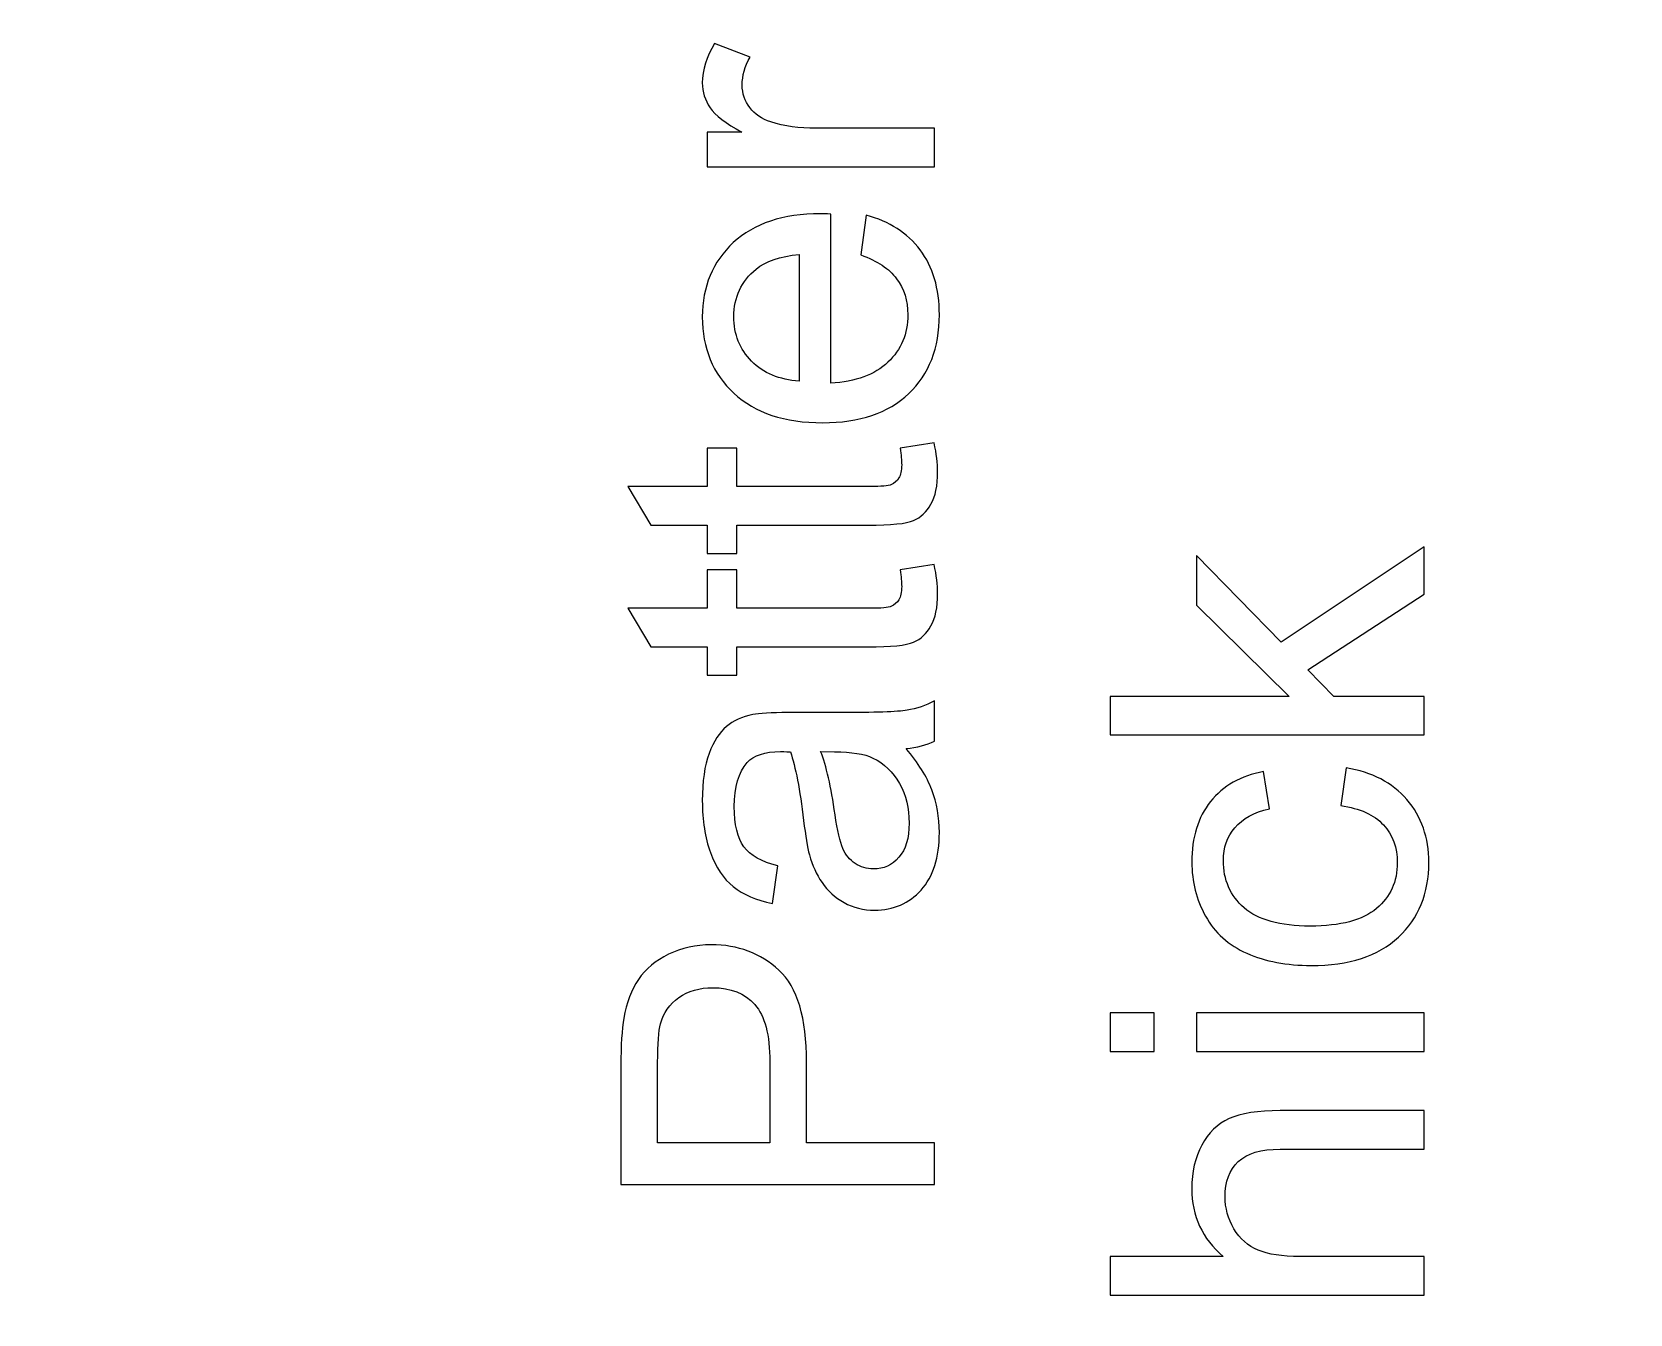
# Model space of a CAD drawing. Header units: millimetres. Extents: x -870 to 610, y 34 to 322.
# Drawn here: x -310.51 to -287.35, y 107.81 to 126.39 of the extents above; entities that cross this region are included whole.
import ezdxf

# ---------------------------------------------------------------- set-up
doc = ezdxf.new("R2010")
doc.units = ezdxf.units.MM
doc.header["$MEASUREMENT"] = 0
doc.layers.add('Layer 1', color=7, linetype='Continuous')

msp = doc.modelspace()

# ---------------------------------------------------------------- linework, layer by layer
at = {"layer": 'Layer 1', "lineweight": 18}
msp.add_open_spline([(-244.647, 242.9785), (-244.647, 242.9785), (-246.7763, 242.521), (-246.7763, 242.521), (-246.7763, 242.521), (-246.7763, 242.521), (-245.0315, 241.4322), (-245.0315, 241.4322), (-245.0315, 241.4322), (-243.3903, 240.7534), (-242.2151, 239.903), (-240.7778, 239.1623), (-240.7778, 239.1623), (-239.4305, 238.468), (-237.6423, 237.9354), (-236.383, 237.2847), (-236.383, 237.2847), (-236.4382, 235.5144), (-236.9839, 233.2724), (-237.7857, 231.9919), (-237.7857, 231.9919), (-242.4316, 230.4104), (-251.7294, 230.5039), (-254.7488, 227.7576), (-254.7488, 227.7576), (-254.2569, 227.3706), (-255.2745, 227.6944), (-253.8154, 227.2794), (-253.8154, 227.2794), (-252.3406, 226.8602), (-246.7867, 227.0779), (-240.1532, 224.6648), (-240.1532, 224.6648), (-240.2729, 223.7485), (-240.7465, 222.1), (-241.2685, 221.4316), (-241.2685, 221.4316), (-242.5086, 219.8432), (-248.0933, 220.1521), (-249.4147, 217.5305), (-249.4147, 217.5305), (-249.4147, 217.5305), (-244.526, 215.7602), (-244.526, 215.7602), (-244.526, 215.7602), (-244.6506, 214.277), (-245.8513, 212.888), (-246.6207, 211.5562), (-246.6207, 211.5562), (-247.7684, 209.57), (-247.5252, 209.3354), (-249.7593, 208.3853), (-249.7593, 208.3853), (-252.2202, 207.3386), (-256.8877, 205.7913), (-258.5122, 204.4685), (-258.5122, 204.4685), (-257.1191, 202.5629), (-254.714, 202.3355), (-252.3412, 201.2927), (-252.3412, 201.2927), (-252.3744, 198.7388), (-267.4715, 169.889), (-269.2076, 143.7638), (-269.2076, 143.7638), (-269.8923, 133.4613), (-275.314, 126.4365), (-275.1185, 116.9642), (-275.1185, 116.9642), (-275.9568, 121.2714), (-276.7385, 125.3275), (-277.5499, 129.8673), (-277.5499, 129.8673), (-278.0513, 132.6721), (-278.1957, 135.0004), (-277.2996, 137.7412), (-277.2996, 137.7412), (-274.0109, 147.7987), (-275.0148, 144.1112), (-279.541, 147.5541), (-279.541, 147.5541), (-284.9692, 151.6827), (-282.2094, 156.6744), (-281.8107, 162.4678), (-281.8107, 162.4678), (-281.4437, 167.8048), (-284.6612, 174.7184), (-284.9783, 184.351), (-284.9783, 184.351), (-285.3983, 197.1062), (-282.7144, 200.8935), (-280.9493, 210.8611), (-280.9493, 210.8611), (-280.5522, 213.1039), (-280.8832, 214.5823), (-279.0609, 215.4156), (-279.0609, 215.4156), (-275.9808, 216.8241), (-270.9923, 216.1932), (-269.4831, 218.5832), (-269.4831, 218.5832), (-271.7915, 221.7632), (-277.3128, 221.702), (-279.9025, 223.5231), (-279.9025, 223.5231), (-279.4628, 224.4793), (-280.7827, 223.9406), (-276.8061, 225.1386), (-276.8061, 225.1386), (-274.1578, 225.9364), (-268.6371, 227.6863), (-267.0381, 229.169), (-267.0381, 229.169), (-268.9306, 233.2897), (-277.4566, 232.099), (-281.7288, 233.2108), (-281.7288, 233.2108), (-281.9213, 234.8985), (-280.9652, 234.9339), (-279.3422, 235.759), (-279.3422, 235.759), (-275.4382, 237.7439), (-271.3905, 239.0067), (-267.8888, 240.8134), (-267.8888, 240.8134), (-268.1177, 242.1452), (-268.9884, 242.4795), (-270.8852, 243.3697), (-270.8852, 243.3697), (-276.2376, 245.8824), (-279.1925, 246.4963), (-285.0936, 246.792), (-285.0936, 246.792), (-285.0936, 246.792), (-286.6051, 252.4432), (-286.6051, 252.4432), (-286.6051, 252.4432), (-274.6417, 259.523), (-282.3923, 255.0991), (-271.2202, 258.7348), (-271.2202, 258.7348), (-272.264, 263.9763), (-285.6831, 264.1954), (-289.9147, 264.25), (-289.9147, 264.25), (-289.8931, 267.6908), (-277.0576, 270.2585), (-275.2229, 271.8652), (-275.2229, 271.8652), (-278.6713, 276.4647), (-289.4913, 274.0137), (-293.1952, 273.9911), (-293.1952, 273.9911), (-293.1952, 273.9911), (-294.3313, 277.4611), (-294.3313, 277.4611), (-294.3313, 277.4611), (-288.8829, 281.0772), (-278.9503, 280.5644), (-272.4213, 282.8041), (-272.4213, 282.8041), (-273.086, 287.2498), (-287.9301, 287.2244), (-290.8512, 286.8254), (-290.8512, 286.8254), (-292.873, 286.549), (-295.5735, 285.6356), (-297.358, 285.6855), (-297.358, 285.6855), (-297.358, 285.6855), (-297.8507, 287.3723), (-297.8507, 287.3723), (-297.8507, 287.3723), (-295.125, 289.7717), (-286.9301, 292.2612), (-286.611, 295.8598), (-286.611, 295.8598), (-289.187, 299.5955), (-297.2307, 296.3627), (-301.4787, 296.0651), (-301.4787, 296.0651), (-301.4787, 296.0651), (-304.5724, 302.8657), (-304.5724, 302.8657), (-304.5724, 302.8657), (-302.1119, 304.7649), (-295.8215, 306.672), (-293.1191, 307.7541), (-293.1191, 307.7541), (-293.6457, 314.1384), (-308.3273, 309.9878), (-310.1166, 312.127), (-310.1166, 312.127), (-315.2859, 318.3063), (-310.1772, 321.6322), (-322.4914, 321.0125), (-322.4914, 321.0125), (-326.9124, 320.7903), (-331.059, 320.3233), (-334.8136, 319.1265), (-334.8136, 319.1265), (-343.4234, 316.3826), (-346.9184, 313.0095), (-351.4633, 307.5423), (-351.4633, 307.5423), (-355.6599, 302.494), (-359.3532, 296.1362), (-361.6891, 289.1947), (-361.6891, 289.1947), (-362.9922, 285.3221), (-362.9953, 281.129), (-363.2967, 276.7953), (-363.2967, 276.7953), (-363.2967, 276.7953), (-366.8754, 251.9827), (-366.8754, 251.9827), (-366.8754, 251.9827), (-367.6504, 247.6113), (-368.9791, 244.4891), (-369.8763, 240.6096), (-369.8763, 240.6096), (-371.1901, 234.9298), (-366.3263, 235.1255), (-368.5885, 229.392), (-368.5885, 229.392), (-370.4081, 224.7809), (-371.5541, 224.3121), (-370.1433, 218.2614), (-370.1433, 218.2614), (-367.8375, 208.3726), (-365.2175, 207.7594), (-369.4437, 194.5862), (-369.4437, 194.5862), (-372.3285, 185.5936), (-379.9924, 157.0972), (-377.9483, 147.2062), (-377.9483, 147.2062), (-376.7734, 141.5213), (-374.3825, 142.322), (-372.0757, 139.0017), (-372.0757, 139.0017), (-368.2992, 133.566), (-375.3821, 124.5226), (-368.0728, 115.4842), (-368.0728, 115.4842), (-365.478, 112.2753), (-364.2926, 111.0883), (-362.9645, 106.1815), (-362.9645, 106.1815), (-358.6938, 90.4001), (-357.1257, 91.2932), (-343.8922, 82.856), (-343.8922, 82.856), (-340.2451, 80.5309), (-338.5911, 79.8753), (-334.146, 78.1555), (-334.146, 78.1555), (-330.5649, 76.7701), (-328.1668, 74.7261), (-325.3366, 72.8116), (-325.3366, 72.8116), (-319.2911, 68.7225), (-318.8457, 72.7317), (-313.6722, 71.917), (-313.6722, 71.917), (-310.2614, 71.3798), (-307.5469, 66.9943), (-304.1388, 67.088), (-304.1388, 67.088), (-298.3959, 67.2459), (-300.6373, 75.6652), (-300.3988, 77.206), (-300.3988, 77.206), (-286.4464, 78.7646), (-287.7094, 74.698), (-273.8136, 82.3551), (-273.8136, 82.3551), (-269.9039, 81.8474), (-267.6931, 82.8515), (-263.0482, 81.4042), (-263.0482, 81.4042), (-254.9965, 78.8948), (-256.26, 69.8113), (-249.1102, 71.8447), (-249.1102, 71.8447), (-245.3072, 72.9266), (-243.9046, 83.1902), (-234.208, 92.245), (-234.208, 92.245), (-230.1678, 96.018), (-227.2953, 100.6977), (-223.2738, 104.5976), (-223.2738, 104.5976), (-218.6877, 109.0453), (-214.9368, 109.7264), (-211.9067, 116.8681), (-211.9067, 116.8681), (-210.6026, 119.9421), (-209.5401, 122.0488), (-207.9146, 124.8854), (-207.9146, 124.8854), (-206.205, 127.8683), (-204.9803, 129.3877), (-203.5235, 132.1572), (-203.5235, 132.1572), (-197.7374, 143.1591), (-194.7098, 156.5355), (-198.3747, 170.1083), (-198.3747, 170.1083), (-200.0611, 176.3541), (-202.2365, 182.0894), (-203.3055, 188.7537), (-203.3055, 188.7537), (-206.3575, 207.7792), (-202.0685, 235.8942), (-201.3086, 255.6392), (-201.3086, 255.6392), (-201.0228, 263.0654), (-200.3092, 270.2179), (-199.7798, 277.4989), (-199.7798, 277.4989), (-199.1226, 286.5358), (-197.5488, 291.4732), (-203.2864, 296.8018), (-203.2864, 296.8018), (-205.361, 298.7285), (-207.6688, 300.2813), (-210.0373, 302.0441), (-210.0373, 302.0441), (-211.8628, 303.4031), (-214.562, 306.2305), (-217.0044, 306.6796), (-217.0044, 306.6796), (-221.2094, 307.4527), (-222.511, 308.5089), (-226.8168, 308.492), (-226.8168, 308.492), (-229.7919, 308.48), (-234.541, 307.9301), (-235.9977, 306.06), (-235.9977, 306.06), (-235.9977, 306.06), (-223.0793, 301.9585), (-223.0793, 301.9585), (-223.0793, 301.9585), (-223.0793, 301.9585), (-223.6777, 299.7615), (-223.6777, 299.7615), (-223.6777, 299.7615), (-225.6211, 299.8821), (-227.015, 300.8556), (-229.2645, 301.1173), (-229.2645, 301.1173), (-233.263, 301.5823), (-237.8213, 300.9137), (-241.3811, 299.4729), (-241.3811, 299.4729), (-243.208, 298.7332), (-244.847, 297.9906), (-245.0883, 296.5657), (-245.0883, 296.5657), (-241.8569, 294.8724), (-237.5069, 294.8952), (-233.575, 294.3467), (-233.575, 294.3467), (-231.7224, 294.0881), (-229.5835, 293.6099), (-227.9643, 292.9125), (-227.9643, 292.9125), (-226.0333, 292.0807), (-225.5121, 291.5184), (-225.9897, 288.6963), (-225.9897, 288.6963), (-229.2497, 287.9611), (-235.9335, 288.467), (-237.0987, 285.627), (-237.0987, 285.627), (-236.2914, 284.9156), (-231.5459, 283.8141), (-230.1646, 283.649), (-230.1646, 283.649), (-229.0515, 282.5907), (-229.0945, 283.053), (-228.0851, 282.451), (-228.0851, 282.451), (-228.0851, 282.451), (-229.1973, 281.9489), (-229.1973, 281.9489), (-229.1973, 281.9489), (-229.3707, 281.92), (-229.387, 281.8108), (-229.4831, 281.7436), (-229.4831, 281.7436), (-231.011, 281.5004), (-232.807, 281.0438), (-234.0926, 280.5766), (-234.0926, 280.5766), (-235.935, 279.9069), (-236.8957, 279.6371), (-237.1517, 277.8639), (-237.1517, 277.8639), (-235.6474, 274.596), (-229.3572, 275.2734), (-226.4384, 273.2766), (-226.4384, 273.2766), (-226.1056, 270.187), (-227.9613, 259.7161), (-228.9778, 257.1268), (-228.9778, 257.1268), (-235.391, 256.7918), (-241.9015, 257.7511), (-247.0124, 254.7213), (-247.0124, 254.7213), (-245.9604, 253.5714), (-244.8178, 253.7432), (-243.0874, 253.4359), (-243.0874, 253.4359), (-239.4495, 252.7899), (-234.7687, 251.345), (-231.3446, 250.3978), (-231.3446, 250.3978), (-231.519, 248.8761), (-232.9033, 245.7844), (-233.552, 244.418), (-233.552, 244.418), (-235.5463, 244.3084), (-237.7627, 244.276), (-239.5458, 243.9644), (-239.5458, 243.9644), (-241.2385, 243.6687), (-242.929, 243.1555), (-244.647, 242.9785)], degree=3, knots=[0, 0, 0, 0, 0.0091743, 0.0091743, 0.0091743, 0.0091743, 0.0183486, 0.0183486, 0.0183486, 0.0183486, 0.0275229, 0.0275229, 0.0275229, 0.0275229, 0.0366972, 0.0366972, 0.0366972, 0.0366972, 0.0458716, 0.0458716, 0.0458716, 0.0458716, 0.0550459, 0.0550459, 0.0550459, 0.0550459, 0.0642202, 0.0642202, 0.0642202, 0.0642202, 0.0733945, 0.0733945, 0.0733945, 0.0733945, 0.0825688, 0.0825688, 0.0825688, 0.0825688, 0.0917431, 0.0917431, 0.0917431, 0.0917431, 0.1009174, 0.1009174, 0.1009174, 0.1009174, 0.1100917, 0.1100917, 0.1100917, 0.1100917, 0.1192661, 0.1192661, 0.1192661, 0.1192661, 0.1284404, 0.1284404, 0.1284404, 0.1284404, 0.1376147, 0.1376147, 0.1376147, 0.1376147, 0.146789, 0.146789, 0.146789, 0.146789, 0.1559633, 0.1559633, 0.1559633, 0.1559633, 0.1651376, 0.1651376, 0.1651376, 0.1651376, 0.1743119, 0.1743119, 0.1743119, 0.1743119, 0.1834862, 0.1834862, 0.1834862, 0.1834862, 0.1926606, 0.1926606, 0.1926606, 0.1926606, 0.2018349, 0.2018349, 0.2018349, 0.2018349, 0.2110092, 0.2110092, 0.2110092, 0.2110092, 0.2201835, 0.2201835, 0.2201835, 0.2201835, 0.2293578, 0.2293578, 0.2293578, 0.2293578, 0.2385321, 0.2385321, 0.2385321, 0.2385321, 0.2477064, 0.2477064, 0.2477064, 0.2477064, 0.2568807, 0.2568807, 0.2568807, 0.2568807, 0.266055, 0.266055, 0.266055, 0.266055, 0.2752294, 0.2752294, 0.2752294, 0.2752294, 0.2844037, 0.2844037, 0.2844037, 0.2844037, 0.293578, 0.293578, 0.293578, 0.293578, 0.3027523, 0.3027523, 0.3027523, 0.3027523, 0.3119266, 0.3119266, 0.3119266, 0.3119266, 0.3211009, 0.3211009, 0.3211009, 0.3211009, 0.3302752, 0.3302752, 0.3302752, 0.3302752, 0.3394495, 0.3394495, 0.3394495, 0.3394495, 0.3486239, 0.3486239, 0.3486239, 0.3486239, 0.3577982, 0.3577982, 0.3577982, 0.3577982, 0.3669725, 0.3669725, 0.3669725, 0.3669725, 0.3761468, 0.3761468, 0.3761468, 0.3761468, 0.3853211, 0.3853211, 0.3853211, 0.3853211, 0.3944954, 0.3944954, 0.3944954, 0.3944954, 0.4036697, 0.4036697, 0.4036697, 0.4036697, 0.412844, 0.412844, 0.412844, 0.412844, 0.4220183, 0.4220183, 0.4220183, 0.4220183, 0.4311927, 0.4311927, 0.4311927, 0.4311927, 0.440367, 0.440367, 0.440367, 0.440367, 0.4495413, 0.4495413, 0.4495413, 0.4495413, 0.4587156, 0.4587156, 0.4587156, 0.4587156, 0.4678899, 0.4678899, 0.4678899, 0.4678899, 0.4770642, 0.4770642, 0.4770642, 0.4770642, 0.4862385, 0.4862385, 0.4862385, 0.4862385, 0.4954128, 0.4954128, 0.4954128, 0.4954128, 0.5045872, 0.5045872, 0.5045872, 0.5045872, 0.5137615, 0.5137615, 0.5137615, 0.5137615, 0.5229358, 0.5229358, 0.5229358, 0.5229358, 0.5321101, 0.5321101, 0.5321101, 0.5321101, 0.5412844, 0.5412844, 0.5412844, 0.5412844, 0.5504587, 0.5504587, 0.5504587, 0.5504587, 0.559633, 0.559633, 0.559633, 0.559633, 0.5688073, 0.5688073, 0.5688073, 0.5688073, 0.5779817, 0.5779817, 0.5779817, 0.5779817, 0.587156, 0.587156, 0.587156, 0.587156, 0.5963303, 0.5963303, 0.5963303, 0.5963303, 0.6055046, 0.6055046, 0.6055046, 0.6055046, 0.6146789, 0.6146789, 0.6146789, 0.6146789, 0.6238532, 0.6238532, 0.6238532, 0.6238532, 0.6330275, 0.6330275, 0.6330275, 0.6330275, 0.6422018, 0.6422018, 0.6422018, 0.6422018, 0.6513761, 0.6513761, 0.6513761, 0.6513761, 0.6605505, 0.6605505, 0.6605505, 0.6605505, 0.6697248, 0.6697248, 0.6697248, 0.6697248, 0.6788991, 0.6788991, 0.6788991, 0.6788991, 0.6880734, 0.6880734, 0.6880734, 0.6880734, 0.6972477, 0.6972477, 0.6972477, 0.6972477, 0.706422, 0.706422, 0.706422, 0.706422, 0.7155963, 0.7155963, 0.7155963, 0.7155963, 0.7247706, 0.7247706, 0.7247706, 0.7247706, 0.733945, 0.733945, 0.733945, 0.733945, 0.7431193, 0.7431193, 0.7431193, 0.7431193, 0.7522936, 0.7522936, 0.7522936, 0.7522936, 0.7614679, 0.7614679, 0.7614679, 0.7614679, 0.7706422, 0.7706422, 0.7706422, 0.7706422, 0.7798165, 0.7798165, 0.7798165, 0.7798165, 0.7889908, 0.7889908, 0.7889908, 0.7889908, 0.7981651, 0.7981651, 0.7981651, 0.7981651, 0.8073394, 0.8073394, 0.8073394, 0.8073394, 0.8165138, 0.8165138, 0.8165138, 0.8165138, 0.8256881, 0.8256881, 0.8256881, 0.8256881, 0.8348624, 0.8348624, 0.8348624, 0.8348624, 0.8440367, 0.8440367, 0.8440367, 0.8440367, 0.853211, 0.853211, 0.853211, 0.853211, 0.8623853, 0.8623853, 0.8623853, 0.8623853, 0.8715596, 0.8715596, 0.8715596, 0.8715596, 0.8807339, 0.8807339, 0.8807339, 0.8807339, 0.8899083, 0.8899083, 0.8899083, 0.8899083, 0.8990826, 0.8990826, 0.8990826, 0.8990826, 0.9082569, 0.9082569, 0.9082569, 0.9082569, 0.9174312, 0.9174312, 0.9174312, 0.9174312, 0.9266055, 0.9266055, 0.9266055, 0.9266055, 0.9357798, 0.9357798, 0.9357798, 0.9357798, 0.9449541, 0.9449541, 0.9449541, 0.9449541, 0.9541284, 0.9541284, 0.9541284, 0.9541284, 0.9633028, 0.9633028, 0.9633028, 0.9633028, 0.9724771, 0.9724771, 0.9724771, 0.9724771, 0.9816514, 0.9816514, 0.9816514, 0.9816514, 1, 1, 1, 1], dxfattribs=at)
at = {"layer": 'Layer 1'}
for points, knots in [([(-297.4306, 124.4369), (-297.4306, 124.4369), (-300.7263, 124.4369), (-300.7263, 124.4369), (-300.7263, 124.4369), (-300.7263, 124.4369), (-300.7263, 124.9385), (-300.7263, 124.9385), (-300.7263, 124.9385), (-300.7263, 124.9385), (-300.2214, 124.9385), (-300.2214, 124.9385), (-300.2214, 124.9385), (-300.4553, 125.0666), (-300.6098, 125.1851), (-300.6839, 125.2941), (-300.6839, 125.2941), (-300.7591, 125.4031), (-300.7961, 125.5227), (-300.7961, 125.6529), (-300.7961, 125.6529), (-300.7961, 125.8413), (-300.7368, 126.0328), (-300.6194, 126.2276), (-300.6194, 126.2276), (-300.6194, 126.2276), (-300.104, 126.0286), (-300.104, 126.0286), (-300.104, 126.0286), (-300.1802, 125.8931), (-300.2183, 125.7577), (-300.2183, 125.6222), (-300.2183, 125.6222), (-300.2183, 125.5005), (-300.1812, 125.3915), (-300.1082, 125.2952), (-300.1082, 125.2952), (-300.0352, 125.1989), (-299.9336, 125.1301), (-299.8034, 125.0888), (-299.8034, 125.0888), (-299.6055, 125.0263), (-299.3885, 124.9957), (-299.1525, 124.9957), (-299.1525, 124.9957), (-299.1525, 124.9957), (-297.4306, 124.9957), (-297.4306, 124.9957), (-297.4306, 124.9957), (-297.4306, 124.9957), (-297.4306, 124.4369), (-297.4306, 124.4369)], [0, 0, 0, 0, 0.0714286, 0.0714286, 0.0714286, 0.0714286, 0.1428571, 0.1428571, 0.1428571, 0.1428571, 0.2142857, 0.2142857, 0.2142857, 0.2142857, 0.2857143, 0.2857143, 0.2857143, 0.2857143, 0.3571429, 0.3571429, 0.3571429, 0.3571429, 0.4285714, 0.4285714, 0.4285714, 0.4285714, 0.5, 0.5, 0.5, 0.5, 0.5714286, 0.5714286, 0.5714286, 0.5714286, 0.6428571, 0.6428571, 0.6428571, 0.6428571, 0.7142857, 0.7142857, 0.7142857, 0.7142857, 0.7857143, 0.7857143, 0.7857143, 0.7857143, 0.8571429, 0.8571429, 0.8571429, 0.8571429, 1, 1, 1, 1]), ([(-298.4974, 123.1594), (-298.4974, 123.1594), (-298.4212, 123.7373), (-298.4212, 123.7373), (-298.4212, 123.7373), (-298.0857, 123.6473), (-297.8243, 123.479), (-297.6391, 123.2335), (-297.6391, 123.2335), (-297.4539, 122.988), (-297.3607, 122.6747), (-297.3607, 122.2926), (-297.3607, 122.2926), (-297.3607, 121.8121), (-297.5089, 121.4311), (-297.8053, 121.1496), (-297.8053, 121.1496), (-298.1005, 120.8681), (-298.5165, 120.7274), (-299.0509, 120.7274), (-299.0509, 120.7274), (-299.6034, 120.7274), (-300.033, 120.8692), (-300.3378, 121.1539), (-300.3378, 121.1539), (-300.6437, 121.4386), (-300.7961, 121.8079), (-300.7961, 122.2619), (-300.7961, 122.2619), (-300.7961, 122.7011), (-300.6469, 123.0599), (-300.3474, 123.3383), (-300.3474, 123.3383), (-300.0479, 123.6166), (-299.6266, 123.7563), (-299.0837, 123.7563), (-299.0837, 123.7563), (-299.0509, 123.7563), (-299.0012, 123.7552), (-298.9356, 123.7531), (-298.9356, 123.7531), (-298.9356, 123.7531), (-298.9356, 121.2989), (-298.9356, 121.2989), (-298.9356, 121.2989), (-298.5747, 121.32), (-298.2974, 121.4216), (-298.1058, 121.6058), (-298.1058, 121.6058), (-297.9143, 121.7889), (-297.818, 122.0185), (-297.818, 122.2926), (-297.818, 122.2926), (-297.818, 122.4969), (-297.8719, 122.6715), (-297.9799, 122.8154), (-297.9799, 122.8154), (-298.0878, 122.9604), (-298.2603, 123.0747), (-298.4974, 123.1594)], [0, 0, 0, 0, 0.0625, 0.0625, 0.0625, 0.0625, 0.125, 0.125, 0.125, 0.125, 0.1875, 0.1875, 0.1875, 0.1875, 0.25, 0.25, 0.25, 0.25, 0.3125, 0.3125, 0.3125, 0.3125, 0.375, 0.375, 0.375, 0.375, 0.4375, 0.4375, 0.4375, 0.4375, 0.5, 0.5, 0.5, 0.5, 0.5625, 0.5625, 0.5625, 0.5625, 0.625, 0.625, 0.625, 0.625, 0.6875, 0.6875, 0.6875, 0.6875, 0.75, 0.75, 0.75, 0.75, 0.8125, 0.8125, 0.8125, 0.8125, 0.875, 0.875, 0.875, 0.875, 1, 1, 1, 1]), ([(-299.3928, 121.3306), (-299.3928, 121.3306), (-299.3928, 123.1658), (-299.3928, 123.1658), (-299.3928, 123.1658), (-299.67, 123.1414), (-299.8775, 123.0705), (-300.0161, 122.9551), (-300.0161, 122.9551), (-300.231, 122.7784), (-300.3389, 122.5477), (-300.3389, 122.2651), (-300.3389, 122.2651), (-300.3389, 122.009), (-300.2532, 121.7942), (-300.0817, 121.6195), (-300.0817, 121.6195), (-299.9103, 121.446), (-299.6806, 121.3497), (-299.3928, 121.3306)], [0, 0, 0, 0, 0.1666667, 0.1666667, 0.1666667, 0.1666667, 0.3333333, 0.3333333, 0.3333333, 0.3333333, 0.5, 0.5, 0.5, 0.5, 0.6666667, 0.6666667, 0.6666667, 0.6666667, 1, 1, 1, 1]), ([(-297.9291, 120.3602), (-297.9291, 120.3602), (-297.4359, 120.4364), (-297.4359, 120.4364), (-297.4359, 120.4364), (-297.4031, 120.2797), (-297.3861, 120.139), (-297.3861, 120.0162), (-297.3861, 120.0162), (-297.3861, 119.8141), (-297.4179, 119.6574), (-297.4825, 119.5452), (-297.4825, 119.5452), (-297.547, 119.4341), (-297.6306, 119.3558), (-297.7354, 119.3103), (-297.7354, 119.3103), (-297.8402, 119.2648), (-298.0603, 119.2426), (-298.3958, 119.2426), (-298.3958, 119.2426), (-298.3958, 119.2426), (-300.2945, 119.2426), (-300.2945, 119.2426), (-300.2945, 119.2426), (-300.2945, 119.2426), (-300.2945, 118.8298), (-300.2945, 118.8298), (-300.2945, 118.8298), (-300.2945, 118.8298), (-300.7263, 118.8298), (-300.7263, 118.8298), (-300.7263, 118.8298), (-300.7263, 118.8298), (-300.7263, 119.2426), (-300.7263, 119.2426), (-300.7263, 119.2426), (-300.7263, 119.2426), (-301.5412, 119.2426), (-301.5412, 119.2426), (-301.5412, 119.2426), (-301.5412, 119.2426), (-301.8767, 119.8014), (-301.8767, 119.8014), (-301.8767, 119.8014), (-301.8767, 119.8014), (-300.7263, 119.8014), (-300.7263, 119.8014), (-300.7263, 119.8014), (-300.7263, 119.8014), (-300.7263, 120.3602), (-300.7263, 120.3602), (-300.7263, 120.3602), (-300.7263, 120.3602), (-300.2945, 120.3602), (-300.2945, 120.3602), (-300.2945, 120.3602), (-300.2945, 120.3602), (-300.2945, 119.8014), (-300.2945, 119.8014), (-300.2945, 119.8014), (-300.2945, 119.8014), (-298.3641, 119.8014), (-298.3641, 119.8014), (-298.3641, 119.8014), (-298.2042, 119.8014), (-298.1016, 119.8109), (-298.0561, 119.831), (-298.0561, 119.831), (-298.0106, 119.85), (-297.9746, 119.8818), (-297.9471, 119.9262), (-297.9471, 119.9262), (-297.9206, 119.9707), (-297.9069, 120.0342), (-297.9069, 120.1167), (-297.9069, 120.1167), (-297.9069, 120.1781), (-297.9143, 120.2596), (-297.9291, 120.3602)], [0, 0, 0, 0, 0.047619, 0.047619, 0.047619, 0.047619, 0.0952381, 0.0952381, 0.0952381, 0.0952381, 0.1428571, 0.1428571, 0.1428571, 0.1428571, 0.1904762, 0.1904762, 0.1904762, 0.1904762, 0.2380952, 0.2380952, 0.2380952, 0.2380952, 0.2857143, 0.2857143, 0.2857143, 0.2857143, 0.3333333, 0.3333333, 0.3333333, 0.3333333, 0.3809524, 0.3809524, 0.3809524, 0.3809524, 0.4285714, 0.4285714, 0.4285714, 0.4285714, 0.4761905, 0.4761905, 0.4761905, 0.4761905, 0.5238095, 0.5238095, 0.5238095, 0.5238095, 0.5714286, 0.5714286, 0.5714286, 0.5714286, 0.6190476, 0.6190476, 0.6190476, 0.6190476, 0.6666667, 0.6666667, 0.6666667, 0.6666667, 0.7142857, 0.7142857, 0.7142857, 0.7142857, 0.7619048, 0.7619048, 0.7619048, 0.7619048, 0.8095238, 0.8095238, 0.8095238, 0.8095238, 0.8571429, 0.8571429, 0.8571429, 0.8571429, 0.9047619, 0.9047619, 0.9047619, 0.9047619, 1, 1, 1, 1]), ([(-290.3367, 116.2008), (-290.3367, 116.2008), (-294.8833, 116.2008), (-294.8833, 116.2008), (-294.8833, 116.2008), (-294.8833, 116.2008), (-294.8833, 116.7596), (-294.8833, 116.7596), (-294.8833, 116.7596), (-294.8833, 116.7596), (-292.2936, 116.7596), (-292.2936, 116.7596), (-292.2936, 116.7596), (-292.2936, 116.7596), (-293.6324, 118.0804), (-293.6324, 118.0804), (-293.6324, 118.0804), (-293.6324, 118.0804), (-293.6324, 118.8022), (-293.6324, 118.8022), (-293.6324, 118.8022), (-293.6324, 118.8022), (-292.4079, 117.5449), (-292.4079, 117.5449), (-292.4079, 117.5449), (-292.4079, 117.5449), (-290.3367, 118.9292), (-290.3367, 118.9292), (-290.3367, 118.9292), (-290.3367, 118.9292), (-290.3367, 118.2413), (-290.3367, 118.2413), (-290.3367, 118.2413), (-290.3367, 118.2413), (-292.0205, 117.147), (-292.0205, 117.147), (-292.0205, 117.147), (-292.0205, 117.147), (-291.6437, 116.7596), (-291.6437, 116.7596), (-291.6437, 116.7596), (-291.6437, 116.7596), (-290.3367, 116.7596), (-290.3367, 116.7596), (-290.3367, 116.7596), (-290.3367, 116.7596), (-290.3367, 116.2008), (-290.3367, 116.2008)], [0, 0, 0, 0, 0.0769231, 0.0769231, 0.0769231, 0.0769231, 0.1538462, 0.1538462, 0.1538462, 0.1538462, 0.2307692, 0.2307692, 0.2307692, 0.2307692, 0.3076923, 0.3076923, 0.3076923, 0.3076923, 0.3846154, 0.3846154, 0.3846154, 0.3846154, 0.4615385, 0.4615385, 0.4615385, 0.4615385, 0.5384615, 0.5384615, 0.5384615, 0.5384615, 0.6153846, 0.6153846, 0.6153846, 0.6153846, 0.6923077, 0.6923077, 0.6923077, 0.6923077, 0.7692308, 0.7692308, 0.7692308, 0.7692308, 0.8461538, 0.8461538, 0.8461538, 0.8461538, 1, 1, 1, 1]), ([(-297.9291, 118.596), (-297.9291, 118.596), (-297.4359, 118.6722), (-297.4359, 118.6722), (-297.4359, 118.6722), (-297.4031, 118.5155), (-297.3861, 118.3748), (-297.3861, 118.252), (-297.3861, 118.252), (-297.3861, 118.0499), (-297.4179, 117.8932), (-297.4825, 117.781), (-297.4825, 117.781), (-297.547, 117.6699), (-297.6306, 117.5916), (-297.7354, 117.5461), (-297.7354, 117.5461), (-297.8402, 117.5006), (-298.0603, 117.4784), (-298.3958, 117.4784), (-298.3958, 117.4784), (-298.3958, 117.4784), (-300.2945, 117.4784), (-300.2945, 117.4784), (-300.2945, 117.4784), (-300.2945, 117.4784), (-300.2945, 117.0656), (-300.2945, 117.0656), (-300.2945, 117.0656), (-300.2945, 117.0656), (-300.7263, 117.0656), (-300.7263, 117.0656), (-300.7263, 117.0656), (-300.7263, 117.0656), (-300.7263, 117.4784), (-300.7263, 117.4784), (-300.7263, 117.4784), (-300.7263, 117.4784), (-301.5412, 117.4784), (-301.5412, 117.4784), (-301.5412, 117.4784), (-301.5412, 117.4784), (-301.8767, 118.0372), (-301.8767, 118.0372), (-301.8767, 118.0372), (-301.8767, 118.0372), (-300.7263, 118.0372), (-300.7263, 118.0372), (-300.7263, 118.0372), (-300.7263, 118.0372), (-300.7263, 118.596), (-300.7263, 118.596), (-300.7263, 118.596), (-300.7263, 118.596), (-300.2945, 118.596), (-300.2945, 118.596), (-300.2945, 118.596), (-300.2945, 118.596), (-300.2945, 118.0372), (-300.2945, 118.0372), (-300.2945, 118.0372), (-300.2945, 118.0372), (-298.3641, 118.0372), (-298.3641, 118.0372), (-298.3641, 118.0372), (-298.2042, 118.0372), (-298.1016, 118.0467), (-298.0561, 118.0668), (-298.0561, 118.0668), (-298.0106, 118.0858), (-297.9746, 118.1176), (-297.9471, 118.162), (-297.9471, 118.162), (-297.9206, 118.2065), (-297.9069, 118.27), (-297.9069, 118.3525), (-297.9069, 118.3525), (-297.9069, 118.4139), (-297.9143, 118.4954), (-297.9291, 118.596)], [0, 0, 0, 0, 0.047619, 0.047619, 0.047619, 0.047619, 0.0952381, 0.0952381, 0.0952381, 0.0952381, 0.1428571, 0.1428571, 0.1428571, 0.1428571, 0.1904762, 0.1904762, 0.1904762, 0.1904762, 0.2380952, 0.2380952, 0.2380952, 0.2380952, 0.2857143, 0.2857143, 0.2857143, 0.2857143, 0.3333333, 0.3333333, 0.3333333, 0.3333333, 0.3809524, 0.3809524, 0.3809524, 0.3809524, 0.4285714, 0.4285714, 0.4285714, 0.4285714, 0.4761905, 0.4761905, 0.4761905, 0.4761905, 0.5238095, 0.5238095, 0.5238095, 0.5238095, 0.5714286, 0.5714286, 0.5714286, 0.5714286, 0.6190476, 0.6190476, 0.6190476, 0.6190476, 0.6666667, 0.6666667, 0.6666667, 0.6666667, 0.7142857, 0.7142857, 0.7142857, 0.7142857, 0.7619048, 0.7619048, 0.7619048, 0.7619048, 0.8095238, 0.8095238, 0.8095238, 0.8095238, 0.8571429, 0.8571429, 0.8571429, 0.8571429, 0.9047619, 0.9047619, 0.9047619, 0.9047619, 1, 1, 1, 1]), ([(-297.8434, 116.0041), (-297.6666, 115.7966), (-297.5428, 115.5966), (-297.4698, 115.405), (-297.4698, 115.405), (-297.3967, 115.2135), (-297.3607, 115.0082), (-297.3607, 114.788), (-297.3607, 114.788), (-297.3607, 114.4261), (-297.4486, 114.1477), (-297.6253, 113.953), (-297.6253, 113.953), (-297.801, 113.7583), (-298.0264, 113.6609), (-298.3006, 113.6609), (-298.3006, 113.6609), (-298.4614, 113.6609), (-298.6085, 113.6979), (-298.7419, 113.771), (-298.7419, 113.771), (-298.8752, 113.8451), (-298.9811, 113.9414), (-299.0615, 114.0599), (-299.0615, 114.0599), (-299.1419, 114.1795), (-299.2033, 114.3128), (-299.2446, 114.4621), (-299.2446, 114.4621), (-299.2732, 114.5721), (-299.3007, 114.7383), (-299.3282, 114.9595), (-299.3282, 114.9595), (-299.3811, 115.4103), (-299.4457, 115.7437), (-299.5198, 115.9564), (-299.5198, 115.9564), (-299.596, 115.9585), (-299.6446, 115.9596), (-299.6647, 115.9596), (-299.6647, 115.9596), (-299.8912, 115.9596), (-300.051, 115.9067), (-300.1442, 115.8009), (-300.1442, 115.8009), (-300.2701, 115.658), (-300.3326, 115.4453), (-300.3326, 115.1637), (-300.3326, 115.1637), (-300.3326, 114.9002), (-300.286, 114.7055), (-300.1939, 114.5806), (-300.1939, 114.5806), (-300.1018, 114.4547), (-299.9378, 114.3626), (-299.7039, 114.3023), (-299.7039, 114.3023), (-299.7039, 114.3023), (-299.7801, 113.7562), (-299.7801, 113.7562), (-299.7801, 113.7562), (-300.014, 113.8059), (-300.2034, 113.8874), (-300.3474, 114.0017), (-300.3474, 114.0017), (-300.4913, 114.116), (-300.6014, 114.2811), (-300.6797, 114.497), (-300.6797, 114.497), (-300.7569, 114.7118), (-300.7961, 114.9627), (-300.7961, 115.2463), (-300.7961, 115.2463), (-300.7961, 115.5278), (-300.7633, 115.7575), (-300.6966, 115.9342), (-300.6966, 115.9342), (-300.6299, 116.1099), (-300.5474, 116.2401), (-300.4469, 116.3226), (-300.4469, 116.3226), (-300.3463, 116.4052), (-300.2193, 116.4634), (-300.0659, 116.4972), (-300.0659, 116.4972), (-299.9706, 116.5152), (-299.7992, 116.5248), (-299.5526, 116.5248), (-299.5526, 116.5248), (-299.5526, 116.5248), (-298.8117, 116.5248), (-298.8117, 116.5248), (-298.8117, 116.5248), (-298.2942, 116.5248), (-297.9672, 116.5364), (-297.8285, 116.5597), (-297.8285, 116.5597), (-297.6899, 116.5819), (-297.5576, 116.6285), (-297.4306, 116.6962), (-297.4306, 116.6962), (-297.4306, 116.6962), (-297.4306, 116.112), (-297.4306, 116.112), (-297.4306, 116.112), (-297.5481, 116.0559), (-297.6857, 116.0199), (-297.8434, 116.0041)], [0, 0, 0, 0, 0.0357143, 0.0357143, 0.0357143, 0.0357143, 0.0714286, 0.0714286, 0.0714286, 0.0714286, 0.1071429, 0.1071429, 0.1071429, 0.1071429, 0.1428571, 0.1428571, 0.1428571, 0.1428571, 0.1785714, 0.1785714, 0.1785714, 0.1785714, 0.2142857, 0.2142857, 0.2142857, 0.2142857, 0.25, 0.25, 0.25, 0.25, 0.2857143, 0.2857143, 0.2857143, 0.2857143, 0.3214286, 0.3214286, 0.3214286, 0.3214286, 0.3571429, 0.3571429, 0.3571429, 0.3571429, 0.3928571, 0.3928571, 0.3928571, 0.3928571, 0.4285714, 0.4285714, 0.4285714, 0.4285714, 0.4642857, 0.4642857, 0.4642857, 0.4642857, 0.5, 0.5, 0.5, 0.5, 0.5357143, 0.5357143, 0.5357143, 0.5357143, 0.5714286, 0.5714286, 0.5714286, 0.5714286, 0.6071429, 0.6071429, 0.6071429, 0.6071429, 0.6428571, 0.6428571, 0.6428571, 0.6428571, 0.6785714, 0.6785714, 0.6785714, 0.6785714, 0.7142857, 0.7142857, 0.7142857, 0.7142857, 0.75, 0.75, 0.75, 0.75, 0.7857143, 0.7857143, 0.7857143, 0.7857143, 0.8214286, 0.8214286, 0.8214286, 0.8214286, 0.8571429, 0.8571429, 0.8571429, 0.8571429, 0.8928571, 0.8928571, 0.8928571, 0.8928571, 0.9285714, 0.9285714, 0.9285714, 0.9285714, 1, 1, 1, 1]), ([(-299.0816, 115.9596), (-298.9991, 115.7564), (-298.9292, 115.4516), (-298.8721, 115.0452), (-298.8721, 115.0452), (-298.8392, 114.8145), (-298.8022, 114.6515), (-298.7609, 114.5563), (-298.7609, 114.5563), (-298.7197, 114.461), (-298.6593, 114.388), (-298.581, 114.3361), (-298.581, 114.3361), (-298.5016, 114.2843), (-298.4138, 114.2578), (-298.3164, 114.2578), (-298.3164, 114.2578), (-298.1693, 114.2578), (-298.0455, 114.3139), (-297.9471, 114.4271), (-297.9471, 114.4271), (-297.8486, 114.5404), (-297.7989, 114.7055), (-297.7989, 114.9224), (-297.7989, 114.9224), (-297.7989, 115.1373), (-297.8455, 115.3288), (-297.9397, 115.4971), (-297.9397, 115.4971), (-298.0328, 115.6643), (-298.1609, 115.7882), (-298.3228, 115.8665), (-298.3228, 115.8665), (-298.4487, 115.9268), (-298.6339, 115.9564), (-298.8784, 115.9564), (-298.8784, 115.9564), (-298.8784, 115.9564), (-299.0816, 115.9596), (-299.0816, 115.9596)], [0, 0, 0, 0, 0.0909091, 0.0909091, 0.0909091, 0.0909091, 0.1818182, 0.1818182, 0.1818182, 0.1818182, 0.2727273, 0.2727273, 0.2727273, 0.2727273, 0.3636364, 0.3636364, 0.3636364, 0.3636364, 0.4545455, 0.4545455, 0.4545455, 0.4545455, 0.5454545, 0.5454545, 0.5454545, 0.5454545, 0.6363636, 0.6363636, 0.6363636, 0.6363636, 0.7272727, 0.7272727, 0.7272727, 0.7272727, 0.8181818, 0.8181818, 0.8181818, 0.8181818, 1, 1, 1, 1]), ([(-291.5432, 115.1764), (-291.5432, 115.1764), (-291.467, 115.7225), (-291.467, 115.7225), (-291.467, 115.7225), (-291.0913, 115.6621), (-290.7981, 115.5097), (-290.5854, 115.2631), (-290.5854, 115.2631), (-290.3727, 115.0165), (-290.2668, 114.7128), (-290.2668, 114.354), (-290.2668, 114.354), (-290.2668, 113.9042), (-290.414, 113.5423), (-290.7082, 113.2692), (-290.7082, 113.2692), (-291.0024, 112.9951), (-291.4236, 112.8586), (-291.9718, 112.8586), (-291.9718, 112.8586), (-292.3274, 112.8586), (-292.6375, 112.9179), (-292.9032, 113.0353), (-292.9032, 113.0353), (-293.1699, 113.1528), (-293.3699, 113.3317), (-293.5022, 113.573), (-293.5022, 113.573), (-293.6355, 113.8132), (-293.7022, 114.0746), (-293.7022, 114.3583), (-293.7022, 114.3583), (-293.7022, 114.7149), (-293.6122, 115.0081), (-293.4313, 115.2346), (-293.4313, 115.2346), (-293.2503, 115.4621), (-292.9931, 115.6082), (-292.6608, 115.6717), (-292.6608, 115.6717), (-292.6608, 115.6717), (-292.5783, 115.1319), (-292.5783, 115.1319), (-292.5783, 115.1319), (-292.7994, 115.08), (-292.9656, 114.989), (-293.0778, 114.8567), (-293.0778, 114.8567), (-293.1889, 114.7255), (-293.245, 114.5668), (-293.245, 114.3805), (-293.245, 114.3805), (-293.245, 114.099), (-293.1445, 113.8704), (-292.9434, 113.6936), (-292.9434, 113.6936), (-292.7412, 113.5179), (-292.4237, 113.4301), (-291.9877, 113.4301), (-291.9877, 113.4301), (-291.5453, 113.4301), (-291.2246, 113.5148), (-291.0246, 113.6841), (-291.0246, 113.6841), (-290.8246, 113.8545), (-290.7241, 114.0757), (-290.7241, 114.3477), (-290.7241, 114.3477), (-290.7241, 114.5678), (-290.7907, 114.7509), (-290.9251, 114.897), (-290.9251, 114.897), (-291.0585, 115.0441), (-291.2649, 115.1372), (-291.5432, 115.1764)], [0, 0, 0, 0, 0.05, 0.05, 0.05, 0.05, 0.1, 0.1, 0.1, 0.1, 0.15, 0.15, 0.15, 0.15, 0.2, 0.2, 0.2, 0.2, 0.25, 0.25, 0.25, 0.25, 0.3, 0.3, 0.3, 0.3, 0.35, 0.35, 0.35, 0.35, 0.4, 0.4, 0.4, 0.4, 0.45, 0.45, 0.45, 0.45, 0.5, 0.5, 0.5, 0.5, 0.55, 0.55, 0.55, 0.55, 0.6, 0.6, 0.6, 0.6, 0.65, 0.65, 0.65, 0.65, 0.7, 0.7, 0.7, 0.7, 0.75, 0.75, 0.75, 0.75, 0.8, 0.8, 0.8, 0.8, 0.85, 0.85, 0.85, 0.85, 0.9, 0.9, 0.9, 0.9, 1, 1, 1, 1]), ([(-297.4306, 109.6858), (-297.4306, 109.6858), (-301.9772, 109.6858), (-301.9772, 109.6858), (-301.9772, 109.6858), (-301.9772, 109.6858), (-301.9772, 111.4024), (-301.9772, 111.4024), (-301.9772, 111.4024), (-301.9772, 111.704), (-301.9624, 111.9347), (-301.9338, 112.0945), (-301.9338, 112.0945), (-301.8968, 112.3178), (-301.8259, 112.5052), (-301.7221, 112.6565), (-301.7221, 112.6565), (-301.6174, 112.8078), (-301.4713, 112.9295), (-301.284, 113.0216), (-301.284, 113.0216), (-301.0967, 113.1137), (-300.8903, 113.1592), (-300.6649, 113.1592), (-300.6649, 113.1592), (-300.2796, 113.1592), (-299.9526, 113.0364), (-299.6859, 112.7898), (-299.6859, 112.7898), (-299.4182, 112.5443), (-299.2848, 112.0988), (-299.2848, 111.4553), (-299.2848, 111.4553), (-299.2848, 111.4553), (-299.2848, 110.289), (-299.2848, 110.289), (-299.2848, 110.289), (-299.2848, 110.289), (-297.4306, 110.289), (-297.4306, 110.289), (-297.4306, 110.289), (-297.4306, 110.289), (-297.4306, 109.6858), (-297.4306, 109.6858)], [0, 0, 0, 0, 0.0833333, 0.0833333, 0.0833333, 0.0833333, 0.1666667, 0.1666667, 0.1666667, 0.1666667, 0.25, 0.25, 0.25, 0.25, 0.3333333, 0.3333333, 0.3333333, 0.3333333, 0.4166667, 0.4166667, 0.4166667, 0.4166667, 0.5, 0.5, 0.5, 0.5, 0.5833333, 0.5833333, 0.5833333, 0.5833333, 0.6666667, 0.6666667, 0.6666667, 0.6666667, 0.75, 0.75, 0.75, 0.75, 0.8333333, 0.8333333, 0.8333333, 0.8333333, 1, 1, 1, 1]), ([(-299.8182, 110.289), (-299.8182, 110.289), (-299.8182, 111.4638), (-299.8182, 111.4638), (-299.8182, 111.4638), (-299.8182, 111.8532), (-299.8902, 112.1284), (-300.0352, 112.2924), (-300.0352, 112.2924), (-300.1802, 112.4554), (-300.3834, 112.5369), (-300.6469, 112.5369), (-300.6469, 112.5369), (-300.8363, 112.5369), (-300.9993, 112.4893), (-301.1348, 112.393), (-301.1348, 112.393), (-301.2702, 112.2967), (-301.3602, 112.1697), (-301.4036, 112.013), (-301.4036, 112.013), (-301.43, 111.9114), (-301.4438, 111.7241), (-301.4438, 111.4521), (-301.4438, 111.4521), (-301.4438, 111.4521), (-301.4438, 110.289), (-301.4438, 110.289), (-301.4438, 110.289), (-301.4438, 110.289), (-299.8182, 110.289), (-299.8182, 110.289)], [0, 0, 0, 0, 0.1111111, 0.1111111, 0.1111111, 0.1111111, 0.2222222, 0.2222222, 0.2222222, 0.2222222, 0.3333333, 0.3333333, 0.3333333, 0.3333333, 0.4444444, 0.4444444, 0.4444444, 0.4444444, 0.5555556, 0.5555556, 0.5555556, 0.5555556, 0.6666667, 0.6666667, 0.6666667, 0.6666667, 0.7777778, 0.7777778, 0.7777778, 0.7777778, 1, 1, 1, 1]), ([(-294.2483, 111.6129), (-294.2483, 111.6129), (-294.8833, 111.6129), (-294.8833, 111.6129), (-294.8833, 111.6129), (-294.8833, 111.6129), (-294.8833, 112.1717), (-294.8833, 112.1717), (-294.8833, 112.1717), (-294.8833, 112.1717), (-294.2483, 112.1717), (-294.2483, 112.1717), (-294.2483, 112.1717), (-294.2483, 112.1717), (-294.2483, 111.6129), (-294.2483, 111.6129)], [0, 0, 0, 0, 0.2, 0.2, 0.2, 0.2, 0.4, 0.4, 0.4, 0.4, 0.6, 0.6, 0.6, 0.6, 1, 1, 1, 1]), ([(-290.3367, 111.6129), (-290.3367, 111.6129), (-293.6324, 111.6129), (-293.6324, 111.6129), (-293.6324, 111.6129), (-293.6324, 111.6129), (-293.6324, 112.1717), (-293.6324, 112.1717), (-293.6324, 112.1717), (-293.6324, 112.1717), (-290.3367, 112.1717), (-290.3367, 112.1717), (-290.3367, 112.1717), (-290.3367, 112.1717), (-290.3367, 111.6129), (-290.3367, 111.6129)], [0, 0, 0, 0, 0.2, 0.2, 0.2, 0.2, 0.4, 0.4, 0.4, 0.4, 0.6, 0.6, 0.6, 0.6, 1, 1, 1, 1]), ([(-290.3367, 108.0812), (-290.3367, 108.0812), (-294.8833, 108.0812), (-294.8833, 108.0812), (-294.8833, 108.0812), (-294.8833, 108.0812), (-294.8833, 108.64), (-294.8833, 108.64), (-294.8833, 108.64), (-294.8833, 108.64), (-293.2471, 108.64), (-293.2471, 108.64), (-293.2471, 108.64), (-293.5509, 108.8993), (-293.7022, 109.2263), (-293.7022, 109.6221), (-293.7022, 109.6221), (-293.7022, 109.8645), (-293.6546, 110.0751), (-293.5583, 110.255), (-293.5583, 110.255), (-293.462, 110.4339), (-293.3297, 110.5619), (-293.1603, 110.6392), (-293.1603, 110.6392), (-292.9899, 110.7165), (-292.7444, 110.7546), (-292.4227, 110.7546), (-292.4227, 110.7546), (-292.4227, 110.7546), (-290.3367, 110.7546), (-290.3367, 110.7546), (-290.3367, 110.7546), (-290.3367, 110.7546), (-290.3367, 110.1958), (-290.3367, 110.1958), (-290.3367, 110.1958), (-290.3367, 110.1958), (-292.4206, 110.1958), (-292.4206, 110.1958), (-292.4206, 110.1958), (-292.6989, 110.1958), (-292.9021, 110.1354), (-293.0291, 110.0158), (-293.0291, 110.0158), (-293.1561, 109.8952), (-293.2196, 109.7259), (-293.2196, 109.5057), (-293.2196, 109.5057), (-293.2196, 109.3417), (-293.1773, 109.1872), (-293.0915, 109.0422), (-293.0915, 109.0422), (-293.0058, 108.8972), (-292.8894, 108.7945), (-292.7423, 108.7321), (-292.7423, 108.7321), (-292.5962, 108.6707), (-292.3941, 108.64), (-292.1359, 108.64), (-292.1359, 108.64), (-292.1359, 108.64), (-290.3367, 108.64), (-290.3367, 108.64), (-290.3367, 108.64), (-290.3367, 108.64), (-290.3367, 108.0812), (-290.3367, 108.0812)], [0, 0, 0, 0, 0.0555556, 0.0555556, 0.0555556, 0.0555556, 0.1111111, 0.1111111, 0.1111111, 0.1111111, 0.1666667, 0.1666667, 0.1666667, 0.1666667, 0.2222222, 0.2222222, 0.2222222, 0.2222222, 0.2777778, 0.2777778, 0.2777778, 0.2777778, 0.3333333, 0.3333333, 0.3333333, 0.3333333, 0.3888889, 0.3888889, 0.3888889, 0.3888889, 0.4444444, 0.4444444, 0.4444444, 0.4444444, 0.5, 0.5, 0.5, 0.5, 0.5555556, 0.5555556, 0.5555556, 0.5555556, 0.6111111, 0.6111111, 0.6111111, 0.6111111, 0.6666667, 0.6666667, 0.6666667, 0.6666667, 0.7222222, 0.7222222, 0.7222222, 0.7222222, 0.7777778, 0.7777778, 0.7777778, 0.7777778, 0.8333333, 0.8333333, 0.8333333, 0.8333333, 0.8888889, 0.8888889, 0.8888889, 0.8888889, 1, 1, 1, 1])]:
    msp.add_open_spline(points, degree=3, knots=knots, dxfattribs=at)

doc.saveas('drawing.dxf')
